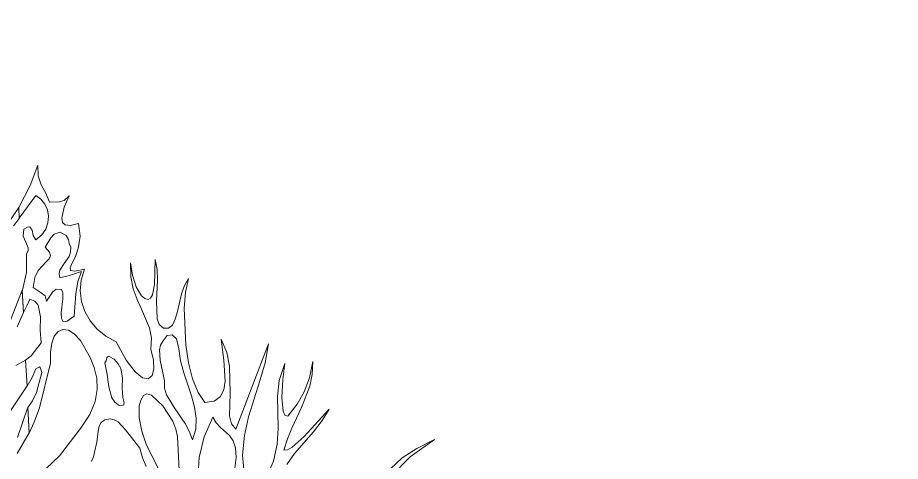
# Model space of a CAD drawing. Header units: inches. Extents: x -340059099 to 1458168, y 1119167 to 1294232938.
# Drawn here: x 468420.5 to 468602.3, y 2617283.2 to 2617374.5 of the extents above; entities that cross this region are included whole.
import ezdxf

# ---------------------------------------------------------------- set-up
doc = ezdxf.new("R2010")
doc.units = ezdxf.units.IN
doc.header["$MEASUREMENT"] = 0
doc.layers.add('Text', color=7, linetype='Continuous')
doc.layers.add('TREE', color=3, linetype='Continuous', lineweight=15)

# ---------------------------------------------------------------- blocks, each defined once
blk = doc.blocks.new('tree2')
at = {"layer": 'TREE'}
for points in [[(5207.1937, 5948.4136), (5207.2085, 5948.4395), (5207.207, 5948.4718), (5207.1941, 5948.4339)], [(5207.1851, 5948.4672), (5207.2061, 5948.4986), (5207.2042, 5948.5306), (5207.1919, 5948.5242)], [(5207.1934, 5948.5725), (5207.2015, 5948.5904), (5207.1999, 5948.6184), (5207.1833, 5948.5756)], [(5207.1888, 5948.6991), (5207.1959, 5948.7083), (5207.1956, 5948.7222), (5207.1716, 5948.6871)], [(5207.663, 5948.3859), (5207.6864, 5948.4096), (5207.7172, 5948.4312), (5207.6948, 5948.4201), (5207.6766, 5948.4081), (5207.6621, 5948.3951)], [(5207.5319, 5948.3998), (5207.5414, 5948.4139), (5207.5651, 5948.441), (5207.5762, 5948.4549), (5207.5851, 5948.4693), (5207.5537, 5948.4349), (5207.5386, 5948.4216), (5207.5325, 5948.4182), (5207.5282, 5948.4179), (5207.5325, 5948.4321), (5207.538, 5948.4456), (5207.5503, 5948.4712), (5207.5605, 5948.498), (5207.5636, 5948.5128), (5207.5645, 5948.5291), (5207.5602, 5948.5088), (5207.5537, 5948.4912), (5207.5448, 5948.4755), (5207.5331, 5948.4604), (5207.5294, 5948.462), (5207.5272, 5948.4666), (5207.5254, 5948.4841), (5207.5266, 5948.5063), (5207.5294, 5948.5266), (5207.5223, 5948.5051), (5207.5199, 5948.485), (5207.5208, 5948.4456), (5207.5195, 5948.4253), (5207.5149, 5948.4041), (5207.5048, 5948.3807)], [(5207.4789, 5948.3847), (5207.4764, 5948.4115), (5207.4786, 5948.4364), (5207.4838, 5948.4598), (5207.498, 5948.5048), (5207.5045, 5948.5275), (5207.5088, 5948.5513), (5207.4678, 5948.4444), (5207.4623, 5948.4509), (5207.4601, 5948.461), (5207.4607, 5948.4894), (5207.4601, 5948.5232), (5207.4564, 5948.5405), (5207.4493, 5948.5571), (5207.453, 5948.5306), (5207.4546, 5948.5045), (5207.453, 5948.4937), (5207.4484, 5948.4847), (5207.4407, 5948.4792), (5207.429, 5948.4777), (5207.4207, 5948.49), (5207.4136, 5948.5072), (5207.4084, 5948.5275), (5207.405, 5948.55), (5207.4031, 5948.5956), (5207.4047, 5948.6159), (5207.4084, 5948.6332), (5207.4035, 5948.6245), (5207.3998, 5948.6141), (5207.3945, 5948.5919), (5207.3918, 5948.582), (5207.3884, 5948.5747), (5207.3834, 5948.5707), (5207.377, 5948.571), (5207.3717, 5948.5753), (5207.369, 5948.5827), (5207.3684, 5948.6045), (5207.3696, 5948.631), (5207.369, 5948.6443), (5207.3668, 5948.6569), (5207.3659, 5948.6255), (5207.3634, 5948.6125), (5207.361, 5948.6085), (5207.3579, 5948.607), (5207.3536, 5948.6082), (5207.3496, 5948.6113), (5207.3428, 5948.6227), (5207.3382, 5948.6375), (5207.3357, 5948.6529), (5207.336, 5948.6353), (5207.3391, 5948.6202), (5207.344, 5948.607), (5207.3496, 5948.5947), (5207.3597, 5948.5713), (5207.3619, 5948.5586), (5207.3613, 5948.5445), (5207.3647, 5948.5309), (5207.365, 5948.5195), (5207.3628, 5948.5115), (5207.3579, 5948.5075), (5207.3508, 5948.5088), (5207.3416, 5948.5162), (5207.3305, 5948.5309), (5207.3179, 5948.5537), (5207.3049, 5948.5608), (5207.2941, 5948.5697), (5207.2852, 5948.5802), (5207.2784, 5948.5916), (5207.2741, 5948.6042), (5207.2726, 5948.6175), (5207.2738, 5948.631), (5207.2781, 5948.6449), (5207.2658, 5948.6424), (5207.2603, 5948.643), (5207.26, 5948.6467), (5207.2627, 5948.6529), (5207.267, 5948.6615), (5207.2707, 5948.6729), (5207.2726, 5948.6864), (5207.2704, 5948.7021), (5207.2603, 5948.6997), (5207.2538, 5948.7003), (5207.2504, 5948.7034), (5207.2495, 5948.7086), (5207.2526, 5948.7225), (5207.259, 5948.7369), (5207.2526, 5948.7308), (5207.2464, 5948.7292), (5207.2341, 5948.7289), (5207.2295, 5948.74), (5207.2239, 5948.7505), (5207.2199, 5948.7619), (5207.2196, 5948.7754), (5207.2101, 5948.7496), (5207.1956, 5948.7222), (5207.1959, 5948.7086), (5207.2172, 5948.7373), (5207.2233, 5948.7326), (5207.2282, 5948.7265), (5207.2316, 5948.7191), (5207.2329, 5948.7111), (5207.2322, 5948.7028), (5207.2295, 5948.6948), (5207.2245, 5948.6877), (5207.2172, 5948.6818), (5207.2138, 5948.6871), (5207.2122, 5948.6938), (5207.2095, 5948.6981), (5207.2064, 5948.6975), (5207.2018, 5948.6948), (5207.2011, 5948.6864), (5207.2045, 5948.6787), (5207.2073, 5948.6717), (5207.2073, 5948.668), (5207.2055, 5948.664), (5207.2051, 5948.6406), (5207.1999, 5948.6169), (5207.2015, 5948.5904), (5207.2058, 5948.5987), (5207.2095, 5948.6073), (5207.2159, 5948.6045), (5207.2199, 5948.5996), (5207.2227, 5948.5851), (5207.2224, 5948.5682), (5207.2239, 5948.5525), (5207.211, 5948.5362), (5207.2042, 5948.5306), (5207.2061, 5948.4983), (5207.2125, 5948.5091), (5207.2168, 5948.5199), (5207.2215, 5948.5223), (5207.223, 5948.5208), (5207.2245, 5948.5152), (5207.2178, 5948.49), (5207.2128, 5948.4798), (5207.207, 5948.4712), (5207.2085, 5948.4392), (5207.215, 5948.453), (5207.2215, 5948.4709), (5207.2356, 5948.5269), (5207.2353, 5948.5408), (5207.2369, 5948.5522), (5207.2402, 5948.5608), (5207.2452, 5948.5667), (5207.251, 5948.5691), (5207.2578, 5948.5685), (5207.2652, 5948.5639), (5207.2732, 5948.5556), (5207.2852, 5948.534), (5207.2901, 5948.5217), (5207.2935, 5948.5081), (5207.2941, 5948.494), (5207.2914, 5948.4789), (5207.2846, 5948.4626), (5207.2732, 5948.445), (5207.2467, 5948.4108), (5207.2301, 5948.3948)], [(5207.2135, 5948.6218), (5207.2156, 5948.6344), (5207.2199, 5948.6433), (5207.2298, 5948.6541), (5207.2338, 5948.6578), (5207.2353, 5948.6615), (5207.2341, 5948.6661), (5207.2289, 5948.6723), (5207.2359, 5948.684), (5207.2402, 5948.6889), (5207.2476, 5948.6911), (5207.255, 5948.6871), (5207.2578, 5948.6821), (5207.2587, 5948.6772), (5207.2609, 5948.6723), (5207.2606, 5948.6661), (5207.2587, 5948.6606), (5207.2526, 5948.652), (5207.247, 5948.6436), (5207.2461, 5948.6393), (5207.247, 5948.6341), (5207.2593, 5948.6369), (5207.2741, 5948.6421), (5207.2698, 5948.6292), (5207.2673, 5948.6141), (5207.2652, 5948.5861), (5207.2563, 5948.5796), (5207.2513, 5948.579), (5207.2492, 5948.583), (5207.2489, 5948.5901), (5207.2507, 5948.6076), (5207.2507, 5948.615), (5207.2492, 5948.6193), (5207.2427, 5948.6199), (5207.2381, 5948.6159), (5207.2304, 5948.6045), (5207.2286, 5948.6113), (5207.2239, 5948.6153), (5207.2135, 5948.6218)], [(5207.4133, 5948.4309), (5207.4093, 5948.4416), (5207.4041, 5948.4515), (5207.3915, 5948.47), (5207.381, 5948.4872), (5207.3782, 5948.4958), (5207.3782, 5948.5048), (5207.373, 5948.5309), (5207.372, 5948.5436), (5207.3733, 5948.5494), (5207.3767, 5948.5549), (5207.3819, 5948.5617), (5207.3881, 5948.5627), (5207.3936, 5948.5574), (5207.3964, 5948.5451), (5207.3985, 5948.53), (5207.4025, 5948.5149), (5207.4124, 5948.486), (5207.4161, 5948.4718), (5207.4182, 5948.458), (5207.4176, 5948.4444), (5207.4133, 5948.4309)], [(5207.3215, 5948.474), (5207.316, 5948.478), (5207.3123, 5948.4835), (5207.3086, 5948.4974), (5207.3064, 5948.5128), (5207.3037, 5948.5272), (5207.3052, 5948.53), (5207.3061, 5948.534), (5207.3083, 5948.5359), (5207.3151, 5948.5319), (5207.3203, 5948.5263), (5207.3237, 5948.5205), (5207.3259, 5948.5084), (5207.3252, 5948.4961), (5207.3262, 5948.4841), (5207.3277, 5948.4771), (5207.3271, 5948.4743), (5207.3215, 5948.474)], [(5207.3982, 5948.3671), (5207.3988, 5948.3588), (5207.3967, 5948.3545), (5207.3927, 5948.3551), (5207.3887, 5948.3628), (5207.373, 5948.3905), (5207.356, 5948.4241), (5207.3499, 5948.4416), (5207.3465, 5948.4583), (5207.3468, 5948.4734), (5207.3486, 5948.4804), (5207.352, 5948.4866), (5207.3563, 5948.4887), (5207.3622, 5948.4869), (5207.3764, 5948.4737), (5207.3887, 5948.4543), (5207.3927, 5948.4441), (5207.3945, 5948.4349), (5207.3982, 5948.3671)], [(5207.2864, 5948.4035), (5207.2892, 5948.409), (5207.2907, 5948.4155), (5207.2935, 5948.4278), (5207.2951, 5948.4416), (5207.2963, 5948.4478), (5207.2991, 5948.4527), (5207.3034, 5948.4561), (5207.3101, 5948.457), (5207.3154, 5948.4561), (5207.3203, 5948.4533), (5207.3295, 5948.4435), (5207.3474, 5948.4204), (5207.3508, 5948.4084), (5207.3554, 5948.3976)], [(5207.4201, 5948.3819), (5207.4219, 5948.4087), (5207.4281, 5948.4345), (5207.4392, 5948.4592), (5207.4432, 5948.4521), (5207.4487, 5948.4463), (5207.4598, 5948.4361), (5207.4644, 5948.4296), (5207.4675, 5948.4207), (5207.4681, 5948.4087), (5207.4663, 5948.3921)]]:
    blk.add_lwpolyline(points, dxfattribs=at)

msp = doc.modelspace()

# ---------------------------------------------------------------- linework, layer by layer
at = {"layer": 'Text', "color": 1}
msp.add_circle((469844, 2616428.5), 81808.03, dxfattribs=at)

# ---------------------------------------------------------------- block references
at = {"layer": 'TREE', "color": 3, "xscale": 164.188119242317, "yscale": 164.1881192402798, "zscale": 164.1881192413053}
msp.add_blockref('tree2', (-386538.89, 1640625.97), dxfattribs=at)

doc.saveas('drawing.dxf')
